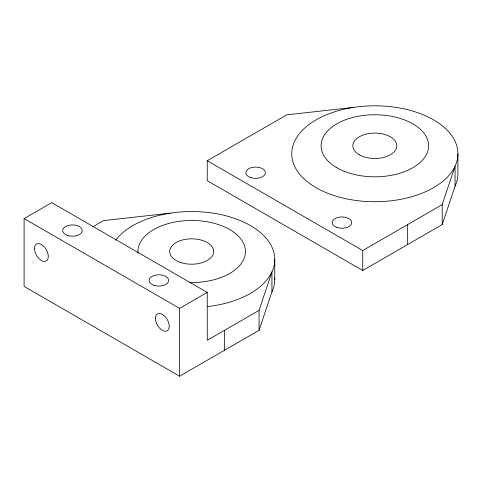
<?xml version="1.0" encoding="UTF-8"?>
<svg xmlns="http://www.w3.org/2000/svg" width="482" height="482" viewBox="0 0 482 482"><rect width="100%" height="100%" fill="white"/><g stroke="black" fill="none" stroke-linecap="round" stroke-linejoin="round"><path stroke-width="0.72" d="M259.069 310.366L271.932 271.908L271.932 291.857L259.069 330.315L179.593 376.201L24.1 286.428L24.1 218.599L51.743 202.639L207.236 292.411L207.236 340.292L259.069 310.366L259.069 330.315M442.205 224.582L442.205 204.633L455.068 166.176L455.068 186.124L442.205 224.582L362.729 270.468L207.236 180.696L207.236 160.741L286.712 114.861L353.324 107.432M93.14 226.618L103.576 220.593L170.188 213.165M24.1 218.599L179.593 308.372L207.236 292.411M207.236 160.741L362.729 250.52L442.205 204.633M457.9 153.764A83.073 47.965 0 0 1 333.291 195.3A83.073 47.965 0 0 1 333.291 112.228A83.073 47.965 0 0 1 457.9 153.764L457.9 173.713A83.073 47.965 0 0 1 455.068 186.124M407.652 224.582L407.652 244.531M362.729 250.52L362.729 270.468M274.764 259.497L274.764 279.446M224.516 330.315L224.516 350.269M179.593 308.372L179.593 376.201M274.722 277.981A83.073 47.965 0 0 1 271.932 291.857M137.997 252.984A53.755 31.035 0 0 1 190.727 220.485A53.755 31.035 0 0 1 245.44 251.875A53.755 31.035 0 0 1 189.48 282.524M115.614 240.223A83.073 47.965 0 0 1 256.617 229.577A83.073 47.965 0 0 1 207.362 306.594M155.409 318.349A9.773 5.645 60 0 0 165.772 331.242A9.773 5.645 60 0 0 165.772 317.421A9.773 5.645 60 0 0 155.409 318.349M34.469 248.519A9.773 5.645 60 0 0 44.832 261.419A9.773 5.645 60 0 0 44.832 247.597A9.773 5.645 60 0 0 34.469 248.519M67.588 235.451A9.773 5.645 0 0 0 82.247 230.565A9.773 5.645 0 0 0 67.588 225.678A9.773 5.645 0 0 0 67.588 235.451M153.975 285.326A9.773 5.645 0 0 0 168.634 280.44A9.773 5.645 0 0 0 153.975 275.553A9.773 5.645 0 0 0 153.975 285.326M359.277 154.758A21.991 12.695 0 0 0 396.065 149.065A21.991 12.695 0 0 0 369.134 133.52A21.991 12.695 0 0 0 359.277 154.758M180.696 262.509A21.991 12.695 0 0 0 213.677 251.514A21.991 12.695 0 0 0 180.696 240.518A21.991 12.695 0 0 0 180.696 262.509M250.724 177.599A9.773 5.645 0 0 0 265.389 172.713A9.773 5.645 0 0 0 250.724 167.826A9.773 5.645 0 0 0 250.724 177.599M337.111 227.474A9.773 5.645 0 0 0 351.776 222.588A9.773 5.645 0 0 0 337.111 217.701A9.773 5.645 0 0 0 337.111 227.474M336.816 167.724A53.755 31.035 0 0 0 426.751 153.812A53.755 31.035 0 0 0 360.916 115.807A53.755 31.035 0 0 0 336.816 167.724"/></g></svg>
